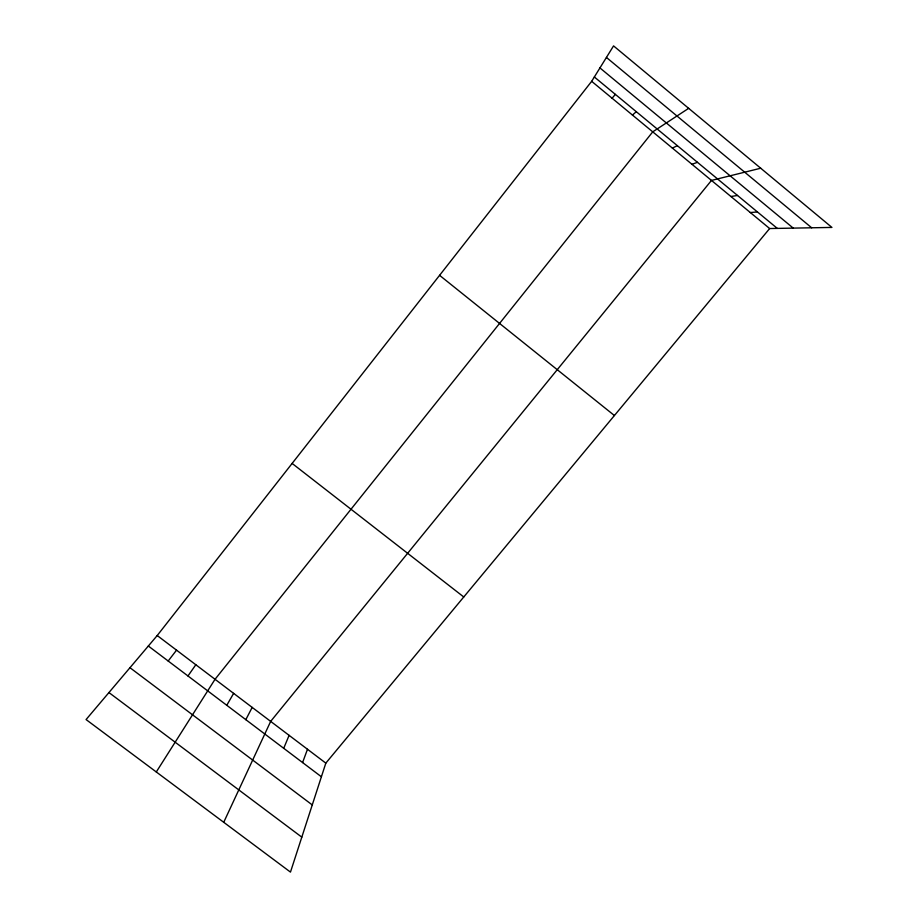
<?xml version="1.0" encoding="UTF-8"?>
<svg xmlns="http://www.w3.org/2000/svg" width="918" height="918" viewBox="0 0 918 918"><rect width="100%" height="100%" fill="white"/><g stroke="black" fill="none" stroke-linecap="round" stroke-linejoin="round"><path stroke-width="1.38" d="M769.651 228.536L325.821 763.133L290.467 872.1L86.074 719.563L157.219 635.531L591.662 81.323L613.557 45.9L831.926 227.423L769.651 228.536L591.662 81.323M302.584 762.56L307.484 749.26M283.719 748.308L289.101 735.341M223.728 822.298L270.661 721.387L711.473 180.421L760.712 168.224M245.817 719.678L252.175 707.399M226.78 705.288L233.631 693.365M156.289 771.969L215.03 679.297L652.744 131.848L688.672 108.335M187.972 675.969L195.821 664.747M168.178 661.017L176.543 650.162M612.088 98.226L615.358 94.37M632.456 115.06L636.289 111.698M672.389 148.096L677.346 145.664M691.954 164.276L697.473 162.325M730.923 196.509L737.521 195.465M750.316 212.54L757.442 211.955M108.944 692.562L301.804 837.147M129.977 667.707L312.258 804.925M148.337 646.02L321.392 776.766M157.219 635.531L325.821 763.133M292.131 463.429L463.762 596.975M439.584 275.331L614.406 415.521M599.947 67.932L793.244 228.112M594.348 76.986L777.316 228.398M606.431 57.444L811.684 227.79"/></g></svg>
